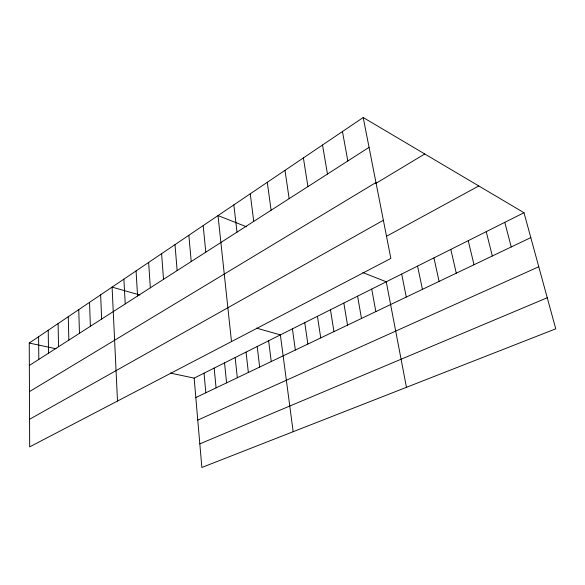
<?xml version="1.0" encoding="UTF-8"?>
<svg xmlns="http://www.w3.org/2000/svg" width="585" height="585" viewBox="0 0 585 585"><rect width="100%" height="100%" fill="white"/><g stroke="black" fill="none" stroke-linecap="round" stroke-linejoin="round"><path stroke-width="0.88" d="M363.205 117.526L390.86 258.438L29.674 446.874L29.25 343.059L363.205 117.526L523.992 212.721L555.75 328.828L201.862 467.473L194.147 378.129L523.992 212.721M29.338 365.486L369.055 147.347M29.447 391.628L375.965 182.527M375.811 183.449L424.747 153.965M29.557 419.291L383.365 220.267M386.414 236.325L478.779 185.957M195.821 397.551L530.8 237.62M197.767 420.103L538.77 266.76M199.821 443.869L547.253 297.758M29.25 343.059L56.036 348.755M170.381 373.069L194.147 378.129M139.83 294.994L112.086 287.118L117.497 401.054M256.486 328.112L280.369 334.891L293.165 431.701M246.504 226.79L218.015 215.58L231.484 341.589M362.839 272.573L386.261 281.787L406.458 387.321M504.796 222.344L511.239 246.958M486.23 231.66L492.321 255.989M468.241 240.676L474.011 264.727M450.823 249.415L456.278 273.195M433.938 257.883L439.094 281.4M417.566 266.095L422.436 289.356M401.676 274.058L406.282 297.063M371.716 289.078L375.841 311.6M342.452 131.545L347.834 160.977M357.581 296.171L361.486 318.452M322.525 145L327.468 174.052M343.834 303.067L347.527 325.121M330.459 309.772L333.947 331.6M303.388 157.921L307.929 186.6M317.436 316.302L320.734 337.911M284.99 170.345L289.151 198.659M304.756 322.664L307.871 344.053M292.405 328.858L295.345 350.035M267.294 182.301L271.104 210.249M250.256 193.803L253.729 221.401M268.639 340.77L271.25 361.537M257.195 346.51L259.66 367.073M233.839 204.889L237.005 232.143M246.044 352.104L248.354 372.469M235.155 357.559L237.334 377.727M224.538 362.89L226.578 382.868M203.185 225.591L205.796 252.179M214.161 368.089L216.077 387.877M204.041 373.164L205.832 392.769M188.853 235.272L191.222 261.539M175.003 244.625L177.138 270.584M161.599 253.678L163.515 279.33M148.627 262.438L150.338 287.791M136.064 270.928L137.577 295.988M123.888 279.147L125.227 303.922M100.642 294.847L101.644 319.059M89.534 302.35L90.382 326.291M78.756 309.626L79.458 333.311M68.284 316.697L68.847 340.119M58.105 323.571L58.544 346.737M48.219 330.247L48.533 353.164M38.603 336.741L38.807 359.409"/></g></svg>
